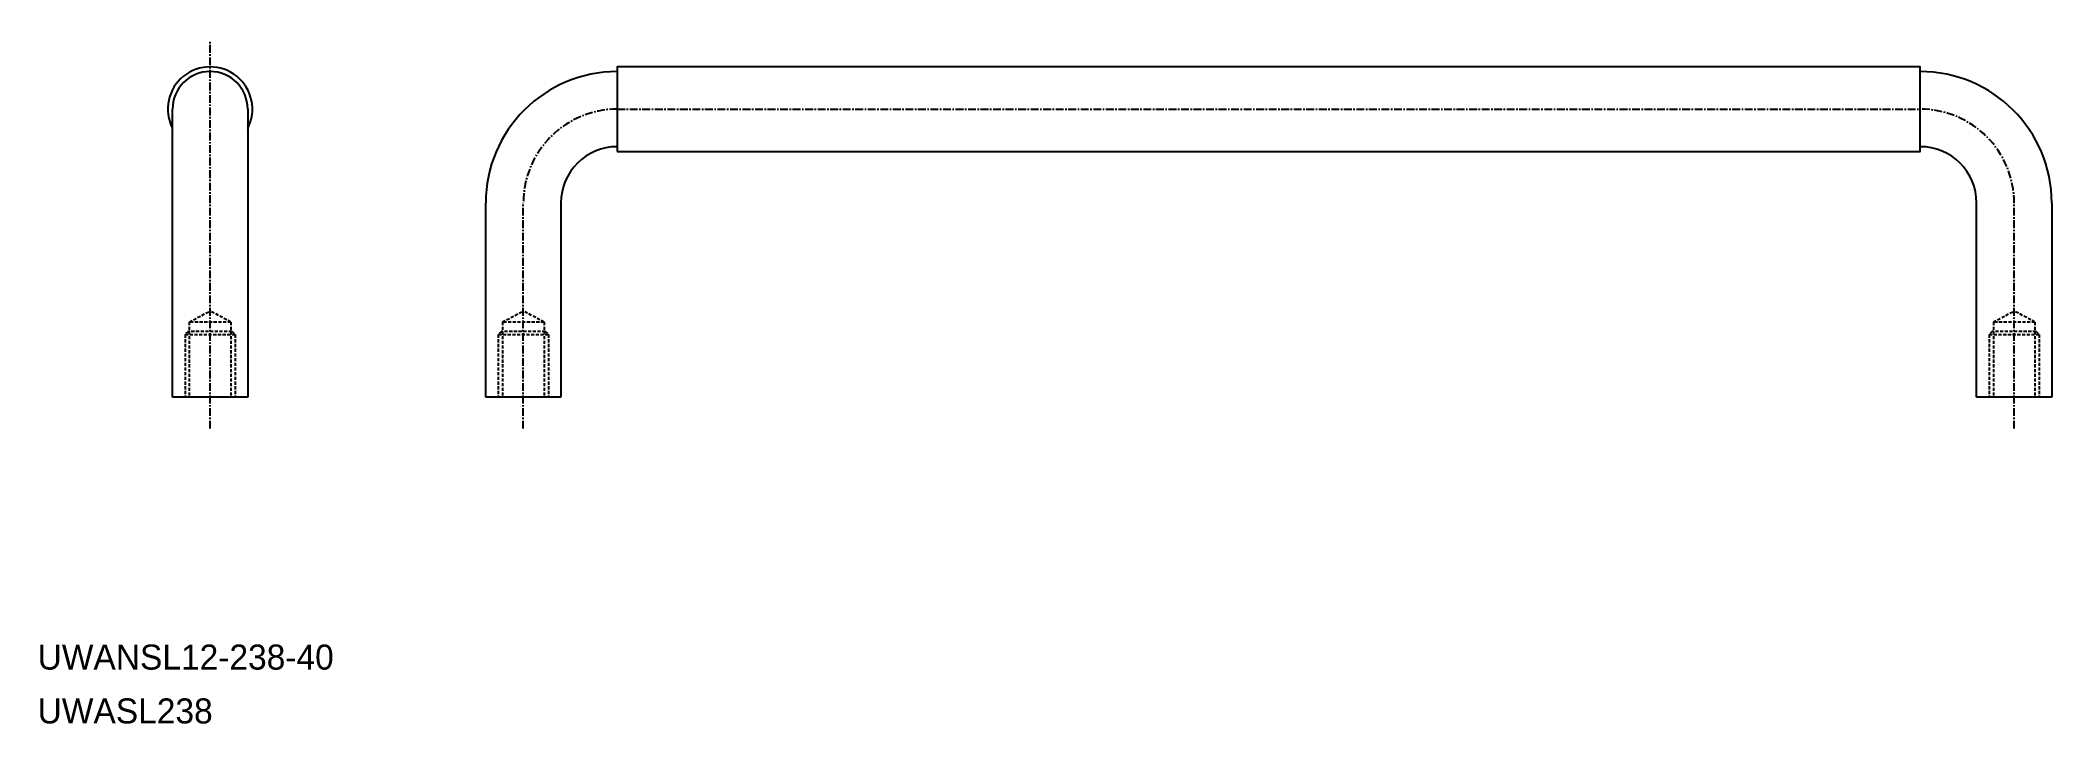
# Model space of a CAD drawing. Extents: x -6000 to -5679, y -1372 to -1263.
import ezdxf

# ---------------------------------------------------------------- set-up
doc = ezdxf.new("R2010")
doc.units = 0
doc.linetypes.add('CENTER', pattern=[2, 1.25, -0.25, 0.25, -0.25])
doc.linetypes.add('DASHED', pattern=[0.75, 0.5, -0.25])
doc.layers.get('0').update_dxf_attribs({"linetype": 'CONTINUOUS'})
doc.layers.add('CENTER', color=1, linetype='CENTER')

msp = doc.modelspace()

# ---------------------------------------------------------------- linework, layer by layer
at = {"color": 7, "linetype": 'CONTINUOUS'}
for p, q in [((-5973.13, -1267.57), (-5973.13, -1267.57)), ((-5979.13, -1319.57), (-5979.13, -1273.57)), ((-5967.13, -1273.57), (-5967.13, -1319.57)), ((-5929.13, -1319.57), (-5929.13, -1288.57)), ((-5917.13, -1288.57), (-5917.13, -1319.57)), ((-5691.13, -1319.57), (-5691.13, -1288.57)), ((-5679.13, -1288.57), (-5679.13, -1319.57)), ((-5967.13, -1319.57), (-5979.13, -1319.57)), ((-5917.13, -1319.57), (-5929.13, -1319.57)), ((-5679.13, -1319.57), (-5691.13, -1319.57))]:
    msp.add_line(p, q, dxfattribs=at)
at = {"color": 3, "linetype": 'DASHED'}
for p, q in [((-5976.45, -1307.57), (-5973.13, -1305.81)), ((-5969.81, -1307.57), (-5973.13, -1305.81)), ((-5926.45, -1307.57), (-5923.13, -1305.81)), ((-5919.81, -1307.57), (-5923.13, -1305.81)), ((-5688.45, -1307.57), (-5685.13, -1305.81)), ((-5681.81, -1307.57), (-5685.13, -1305.81)), ((-5976.63, -1309.07), (-5977.13, -1309.57)), ((-5977.13, -1309.57), (-5977.13, -1319.57)), ((-5977.13, -1309.57), (-5969.13, -1309.57)), ((-5969.63, -1309.07), (-5976.63, -1309.07)), ((-5976.45, -1307.57), (-5976.45, -1319.57)), ((-5969.81, -1307.57), (-5976.45, -1307.57)), ((-5969.81, -1307.57), (-5969.81, -1319.57)), ((-5969.63, -1309.07), (-5969.13, -1309.57)), ((-5969.13, -1309.57), (-5969.13, -1319.57)), ((-5926.63, -1309.07), (-5927.13, -1309.57)), ((-5927.13, -1309.57), (-5927.13, -1319.57)), ((-5927.13, -1309.57), (-5919.13, -1309.57)), ((-5919.63, -1309.07), (-5926.63, -1309.07)), ((-5926.45, -1307.57), (-5926.45, -1319.57)), ((-5919.81, -1307.57), (-5926.45, -1307.57)), ((-5919.81, -1307.57), (-5919.81, -1319.57)), ((-5919.63, -1309.07), (-5919.13, -1309.57)), ((-5919.13, -1309.57), (-5919.13, -1319.57)), ((-5688.63, -1309.07), (-5689.13, -1309.57)), ((-5689.13, -1309.57), (-5689.13, -1319.57)), ((-5689.13, -1309.57), (-5681.13, -1309.57)), ((-5681.63, -1309.07), (-5688.63, -1309.07)), ((-5681.81, -1307.57), (-5688.45, -1307.57)), ((-5688.45, -1307.57), (-5688.45, -1319.57)), ((-5681.81, -1307.57), (-5681.81, -1319.57)), ((-5681.63, -1309.07), (-5681.13, -1309.57)), ((-5681.13, -1309.57), (-5681.13, -1319.57))]:
    msp.add_line(p, q, dxfattribs=at)
at = {"color": 7, "linetype": 'CONTINUOUS'}
msp.add_lwpolyline([(-5908.13, -1280.32), (-5700.13, -1280.32), (-5700.13, -1266.82), (-5908.13, -1266.82)], close=True, dxfattribs=at)
for centre, radius, start, end in [((-5973.13, -1273.57), 6.75, 332.734, 207.266), ((-5973.13, -1273.57), 6, 90, 180), ((-5973.13, -1273.57), 6, 0, 90), ((-5908.13, -1288.57), 21, 90, 180), ((-5700.13, -1288.57), 21, 0, 90), ((-5908.13, -1288.57), 9, 90, 180), ((-5700.13, -1288.57), 9, 0, 90)]:
    msp.add_arc(centre, radius, start, end, dxfattribs=at)
at = {"layer": 'CENTER', "color": 1, "linetype": 'CENTER'}
for p, q in [((-5973.13, -1324.57), (-5973.13, -1262.57)), ((-5908.13, -1273.57), (-5700.13, -1273.57)), ((-5923.13, -1324.57), (-5923.13, -1288.57)), ((-5685.13, -1324.57), (-5685.13, -1288.57))]:
    msp.add_line(p, q, dxfattribs=at)
for centre, start, end in [((-5908.13, -1288.57), 90, 180), ((-5700.13, -1288.57), 0, 90)]:
    msp.add_arc(centre, 15, start, end, dxfattribs=at)

# ---------------------------------------------------------------- texts
at = {"color": 7, "linetype": 'CONTINUOUS'}
for s, p in [('UWANSL12-238-40', (-6000.66, -1363.07)), ('UWASL238', (-6000.66, -1371.67))]:
    msp.add_text(s, height=4, dxfattribs=at).set_placement(p)

doc.saveas('drawing.dxf')
